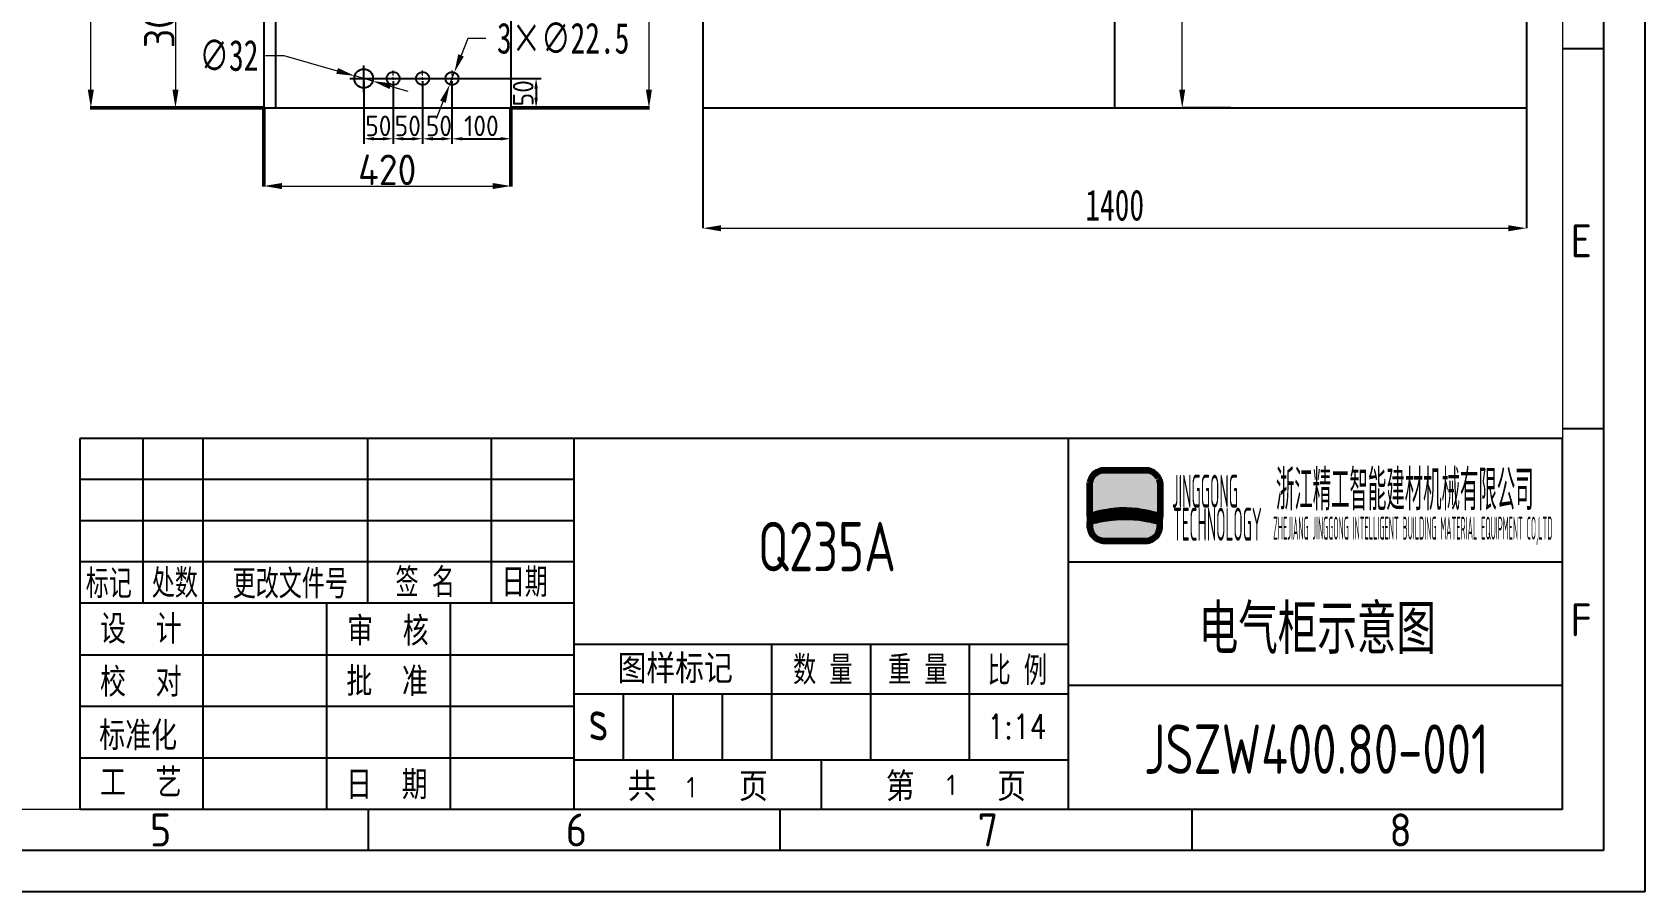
# Model space of a CAD drawing. Header units: millimetres. Extents: x 11314 to 23260, y 1528 to 5686.
# Drawn here: x 15198 to 17939, y 1528 to 2988 of the extents above; entities that cross this region are included whole.
import ezdxf
from ezdxf.enums import TextEntityAlignment as Align

# ---------------------------------------------------------------- set-up
doc = ezdxf.new("R2010")
doc.units = ezdxf.units.MM
doc.linetypes.add('DASHED', pattern=[0.75, 0.5, -0.25])
for name, color, linetype in [('1', 14, 'Continuous'), ('5', 3, 'Continuous'), ('RAHM5', 7, 'Continuous')]:
    doc.layers.add(name, color=color, linetype=linetype)
for name, color, linetype, lineweight in [('AM_0', 7, 'Continuous', 50), ('AM_5', 3, 'Continuous', 25), ('AM_BOR', 7, 'Continuous', 50)]:
    doc.layers.add(name, color=color, linetype=linetype, lineweight=lineweight)
doc.styles.add('HZ', font='txt.shx', dxfattribs={"bigfont": 'hztxt'})
doc.styles.add('HZTXT', font='GENISO', dxfattribs={"bigfont": 'HZTXT'})
doc.styles.add('KT64F', font='GENISO', dxfattribs={"bigfont": 'KT64F'})
doc.styles.add('SLDTEXTSTYLE21', font='TXT', dxfattribs={"width": 0.7})
doc.styles.get("Standard").update_dxf_attribs({"font": 'ISOCP.SHX', "bigfont": 'gbcbig.shx'})
doc.dimstyles.new('AM_GB', dxfattribs={"dimtxt": 3.5, "dimasz": 3.5, "dimexe": 1, "dimexo": 1, "dimgap": 1.5, "dimtad": 1, "dimdsep": 46, "dimtxsty": 'Standard', "dimcen": 0, "dimclrd": 256, "dimclre": 256, "dimclrt": 2, "dimadec": 0, "dimazin": 2, "dimtp": 0.1, "dimtm": 0.1, "dimtfac": 0.71, "dimtdec": 3, "dimtmove": 0, "dimatfit": 3, "dimfxl": 1, "dimlwd": -1, "dimlwe": -1, "dimarcsym": 0})
doc.dimstyles.new('ISO-25$0', dxfattribs={"dimtxt": 2.5, "dimasz": 2.5, "dimexe": 1.25, "dimexo": 0.625, "dimtad": 1, "dimtxsty": 'Standard', "dimcen": 2.5, "dimadec": 0, "dimazin": 0, "dimtfac": 1, "dimtmove": 0, "dimatfit": 3, "dimfxl": 1, "dimarcsym": 0})
doc.dimstyles.new('SLDDIMSTYLE1', dxfattribs={"dimtxt": 52.5, "dimasz": 61.2, "dimexe": 0, "dimexo": 0.0625, "dimgap": 13.125, "dimtad": 0, "dimtih": 1, "dimtoh": 1, "dimdec": 3, "dimrnd": 1e-09, "dimzin": 12, "dimdsep": 46, "dimtxsty": 'SLDTEXTSTYLE21', "dimsah": 1, "dimcen": 0, "dimadec": 0, "dimazin": 3, "dimtfac": 1, "dimtdec": 3, "dimtmove": 0, "dimatfit": 3, "dimfxl": 1, "dimfrac": 2, "dimtolj": 1, "dimtzin": 12, "dimarcsym": 0})
doc.dimstyles.new('SLDDIMSTYLE3', dxfattribs={"dimtxt": 52.5, "dimasz": 61.2, "dimexe": 0, "dimexo": 0.0625, "dimgap": 13.125, "dimtad": 1, "dimdec": 3, "dimrnd": 1e-09, "dimzin": 12, "dimdsep": 46, "dimtxsty": 'SLDTEXTSTYLE21', "dimsah": 1, "dimcen": 0.09, "dimadec": 0, "dimazin": 3, "dimtfac": 1, "dimtdec": 3, "dimtofl": 0, "dimtmove": 0, "dimatfit": 3, "dimfxl": 1, "dimfrac": 2, "dimtolj": 1, "dimtzin": 12, "dimarcsym": 0})

# ---------------------------------------------------------------- blocks, each defined once
blk = doc.blocks.new('ZNJJ3')
at = {"lineweight": 100}
h = blk.add_hatch(color=256, dxfattribs=at)
h.dxf.hatch_style = 1
h.set_gradient(color1=(44, 181, 231), color2=(53, 62, 159), rotation=270)
h.paths.add_polyline_path([(-48.84, 39.48), (-48.88, 39.71), (-48.9, 39.87), (-48.95, 40.01), (-49.01, 40.16), (-49.07, 40.29), (-49.18, 40.44), (-49.28, 40.55), (-49.42, 40.7), (-49.55, 40.81), (-49.65, 40.86), (-49.73, 40.93), (-49.8, 40.97), (-49.86, 41.01), (-49.92, 41.03), (-50.01, 41.07), (-50.09, 41.09), (-50.25, 41.13), (-55.91, 41.13), (-56.04, 41.1), (-56.24, 41.04), (-56.44, 40.94), (-56.62, 40.85), (-56.81, 40.69), (-57.01, 40.46), (-57.17, 40.21), (-57.3, 39.91), (-57.37, 39.65), (-57.37, 35.53), (-57.17, 35.61), (-56.79, 35.72), (-56.42, 35.82), (-56.01, 35.93), (-55.56, 36.01), (-55.22, 36.08), (-54.81, 36.15), (-54.22, 36.21), (-53.67, 36.26), (-52.94, 36.26), (-52.29, 36.23), (-51.64, 36.16), (-51.08, 36.06), (-50.55, 35.97), (-49.91, 35.82), (-49.33, 35.67), (-48.84, 35.52)])
h = blk.add_hatch(color=7, dxfattribs=at)
h.dxf.hatch_style = 1
h.paths.add_polyline_path([(-56.01, 35.95), (-56.28, 35.87), (-56.51, 35.81), (-56.8, 35.73), (-56.99, 35.68), (-57.18, 35.62), (-57.37, 35.54), (-57.37, 34.91), (-57.19, 34.97), (-57.06, 35), (-56.96, 35.03), (-56.84, 35.05), (-56.58, 35.12), (-56.32, 35.17), (-56.27, 35.18), (-56.12, 35.22), (-56.09, 35.23), (-55.87, 35.27), (-55.78, 35.28), (-55.59, 35.31), (-55.44, 35.33), (-55.37, 35.34), (-55.17, 35.37), (-54.92, 35.41), (-54.61, 35.44), (-54.51, 35.45), (-54.21, 35.47), (-54, 35.49), (-53.83, 35.5), (-53.66, 35.51), (-52.74, 35.51), (-52.54, 35.51), (-51.98, 35.48), (-51.68, 35.45), (-51.62, 35.45), (-51.33, 35.41), (-51.08, 35.37), (-50.85, 35.34), (-50.63, 35.31), (-50.45, 35.28), (-50.27, 35.26), (-50.12, 35.22), (-49.96, 35.19), (-49.82, 35.15), (-49.62, 35.11), (-49.42, 35.06), (-49.37, 35.05), (-49.26, 35.02), (-49.16, 35), (-49.06, 34.97), (-48.95, 34.94), (-48.85, 34.9), (-48.84, 35.53), (-49.33, 35.69), (-49.7, 35.78), (-49.98, 35.85), (-50.51, 35.98), (-50.75, 36.02), (-51.32, 36.12), (-51.7, 36.18), (-52.3, 36.24), (-52.98, 36.27), (-53.71, 36.27), (-54.51, 36.19), (-54.87, 36.15), (-55.22, 36.09), (-55.65, 36.01)])
at = {"lineweight": 100, "true_color": 0x26af0d}
h = blk.add_hatch(color=84, dxfattribs=at)
h.dxf.hatch_style = 1
h.paths.add_polyline_path([(-53.66, 35.51), (-54, 35.49), (-54.24, 35.47), (-54.61, 35.44), (-54.92, 35.41), (-55.17, 35.37), (-55.39, 35.34), (-55.59, 35.31), (-55.78, 35.28), (-55.95, 35.25), (-56.12, 35.22), (-56.27, 35.18), (-56.44, 35.14), (-56.58, 35.11), (-56.71, 35.08), (-56.84, 35.05), (-56.96, 35.03), (-57.06, 35), (-57.19, 34.97), (-57.37, 34.91), (-57.37, 34.16), (-57.26, 33.68), (-57.05, 33.34), (-56.85, 33.12), (-56.63, 32.93), (-56.38, 32.79), (-56.08, 32.68), (-55.76, 32.61), (-50.37, 32.61), (-50.04, 32.69), (-49.85, 32.78), (-49.66, 32.88), (-49.52, 32.99), (-49.37, 33.13), (-49.24, 33.26), (-49.15, 33.38), (-49.07, 33.54), (-48.99, 33.68), (-48.93, 33.88), (-48.89, 34.01), (-48.87, 34.19), (-48.85, 34.9), (-48.95, 34.94), (-49.06, 34.97), (-49.16, 35), (-49.26, 35.02), (-49.37, 35.05), (-49.48, 35.07), (-49.55, 35.09), (-49.68, 35.12), (-49.82, 35.15), (-49.96, 35.19), (-50.12, 35.22), (-50.27, 35.26), (-50.45, 35.28), (-50.63, 35.31), (-50.85, 35.34), (-51.08, 35.37), (-51.33, 35.41), (-51.62, 35.45), (-51.98, 35.48), (-52.54, 35.51)])
at = {"color": 3}
for p, q in [((-172.3, 25.03), (-172.3, 45.03)), ((-165, 24.81), (-165, 45.03)), ((-145, 25.03), (-145, 45.03)), ((-130, 25.03), (-130, 45.03)), ((-120, 40.03), (-180, 40.03)), ((-120, 35.03), (-180, 35.03)), ((-120, 30.03), (-180, 30.03)), ((-60, 30.03), (0, 30.03)), ((-120, 25.03), (-180, 25.03)), ((-165, 0), (-165, 24.81)), ((-150, 0), (-150, 25.03)), ((-135, 0), (-135, 25.03)), ((-165, 0), (-165, 20.03)), ((-96, 20.03), (-96, 6.03)), ((-96, 20.03), (-96, 6.03)), ((-84, 20.03), (-84, 6.03)), ((-84, 20.03), (-84, 6.03)), ((-72, 20.03), (-72, 6.03)), ((-180, 18.77), (-120, 18.77)), ((-120, 14.03), (-60, 14.03)), ((-114, 14.03), (-114, 6.03)), ((-108, 14.03), (-108, 6.03)), ((-102, 14.03), (-102, 6.03)), ((0, 15.03), (-60, 15.03)), ((-180, 12.52), (-120, 12.52)), ((-180, 6.26), (-120, 6.26)), ((-120, 6.03), (-60, 6.03)), ((-90, 6.03), (-90, 0))]:
    blk.add_line(p, q, dxfattribs=at)
for p, q in [((-120, 45.03), (-120, 0)), ((-60, 45.03), (-60, 0)), ((-120, 25.03), (-180, 25.03)), ((-120, 20.03), (-60, 20.03)), ((-120, 20.03), (-60, 20.03)), ((-72, 20.03), (-72, 6.03))]:
    blk.add_line(p, q)
at = {"lineweight": 100}
blk.add_lwpolyline([(-57.37, 39.66), (-57.3, 39.93), (-57.18, 40.23), (-57.01, 40.48), (-56.82, 40.71), (-56.62, 40.86), (-56.45, 40.95), (-56.25, 41.05), (-56.05, 41.12), (-55.92, 41.15), (-50.26, 41.15), (-50.09, 41.1), (-50.02, 41.09), (-49.93, 41.05), (-49.86, 41.02), (-49.81, 40.99), (-49.73, 40.95), (-49.65, 40.88), (-49.56, 40.82), (-49.43, 40.72), (-49.28, 40.56), (-49.18, 40.46), (-49.08, 40.31), (-49.01, 40.17), (-48.96, 40.03), (-48.91, 39.88), (-48.88, 39.72), (-48.84, 39.5), (-48.84, 35.53), (-49.33, 35.69), (-49.91, 35.84), (-50.56, 35.99), (-51.09, 36.08), (-51.65, 36.18), (-52.3, 36.24), (-52.94, 36.27), (-53.67, 36.27), (-54.22, 36.22), (-54.81, 36.16), (-55.22, 36.09), (-55.57, 36.03), (-56.01, 35.95), (-56.43, 35.83), (-56.8, 35.73), (-57.18, 35.62), (-57.37, 35.54), (-57.37, 39.66)], dxfattribs=at)
for points in [[(-57.37, 35.54), (-57.37, 34.91), (-57.06, 35), (-56.84, 35.05), (-56.58, 35.12), (-56.32, 35.17), (-56.09, 35.23), (-55.87, 35.27), (-55.65, 35.3), (-55.44, 35.33), (-55.26, 35.36), (-55.05, 35.39), (-54.71, 35.43), (-54.51, 35.45), (-54.21, 35.47), (-53.83, 35.5), (-53.66, 35.51), (-52.74, 35.51), (-52.45, 35.5), (-52.21, 35.49), (-51.98, 35.48), (-51.68, 35.45), (-51.33, 35.41), (-51.08, 35.37), (-50.85, 35.34), (-50.63, 35.31), (-50.45, 35.28), (-50.27, 35.24), (-50.09, 35.22), (-49.82, 35.15), (-49.62, 35.11), (-49.42, 35.06), (-49.16, 35), (-48.85, 34.9), (-48.84, 35.53), (-49.33, 35.69), (-49.7, 35.78), (-49.98, 35.85), (-50.51, 35.98), (-50.75, 36.02), (-51.32, 36.12), (-51.7, 36.18), (-52.3, 36.24), (-52.98, 36.27), (-53.71, 36.27), (-54.51, 36.19), (-54.87, 36.15), (-55.22, 36.09), (-55.65, 36.01), (-56.01, 35.95), (-56.28, 35.87), (-56.51, 35.81), (-56.8, 35.73), (-56.99, 35.68), (-57.18, 35.62), (-57.37, 35.54)], [(-57.37, 34.91), (-57.37, 34.16), (-57.26, 33.68), (-57.05, 33.34), (-56.85, 33.12), (-56.63, 32.93), (-56.38, 32.79), (-56.08, 32.68), (-55.76, 32.61), (-50.37, 32.61), (-50.04, 32.69), (-49.85, 32.78), (-49.66, 32.88), (-49.52, 32.99), (-49.37, 33.13), (-49.24, 33.26), (-49.15, 33.38), (-49.07, 33.54), (-48.99, 33.68), (-48.93, 33.88), (-48.89, 34.01), (-48.87, 34.19), (-48.85, 34.9), (-48.95, 34.94), (-49.06, 34.97), (-49.16, 35), (-49.26, 35.02), (-49.37, 35.05), (-49.48, 35.07), (-49.55, 35.09), (-49.68, 35.12), (-49.82, 35.15), (-49.82, 35.15), (-49.96, 35.19), (-50.12, 35.22), (-50.27, 35.26), (-50.45, 35.28), (-50.63, 35.31), (-50.85, 35.34), (-51.08, 35.37), (-51.33, 35.41), (-51.62, 35.45), (-51.98, 35.48), (-52.54, 35.51), (-53.66, 35.51), (-54, 35.49), (-54.24, 35.47), (-54.61, 35.44), (-54.92, 35.41), (-55.17, 35.37), (-55.39, 35.34), (-55.59, 35.31), (-55.78, 35.28), (-55.95, 35.25), (-56.12, 35.22), (-56.27, 35.18), (-56.44, 35.14), (-56.58, 35.11), (-56.71, 35.08), (-56.84, 35.05), (-56.96, 35.03), (-57.06, 35), (-57.19, 34.97), (-57.37, 34.91), (-57.37, 34.16)]]:
    blk.add_lwpolyline(points, close=True, dxfattribs=at)
at = {"layer": '1', "color": 50, "linetype": 'Continuous'}
for p, q in [((-180, 45.03), (-180, 0)), ((0, 45.03), (-180, 45.03)), ((0, 45.03), (0, 0)), ((0, 0), (-180, 0))]:
    blk.add_line(p, q, dxfattribs=at)
at = {"layer": '1', "color": 3, "linetype": 'Continuous'}
blk.add_line((-60, 45.03), (-60, 0), dxfattribs=at)
at = {"color": 3}
for s, height, style, width, p in [('浙江精工智能建材机械有限公司', 4.9, 'KT64F', 0.48, (-34.77, 36.3)), ('标记', 3.5, 'HZTXT', 0.8, (-179.27, 25.63)), ('处数', 3.5, 'HZTXT', 0.8, (-171.25, 25.68)), ('更改文件号', 3.5, 'HZTXT', 0.8, (-161.43, 25.6)), ('签 名', 3.5, 'HZTXT', 0.8, (-141.65, 25.79)), ('日期', 3.5, 'HZTXT', 0.8, (-128.77, 25.79)), ('设  计', 3.5, 'HZTXT', 0.9, (-177.53, 20.12)), ('审  核', 3.5, 'HZTXT', 0.9, (-147.53, 19.88)), ('批  准', 3.5, 'HZTXT', 0.9, (-147.63, 13.76)), ('数 量', 3.5, 'HZTXT', 0.8, (-93.39, 15.16)), ('重 量', 3.5, 'HZTXT', 0.8, (-81.86, 15.16)), ('比 例', 3.5, 'HZTXT', 0.8, (-69.77, 15.08)), ('校  对', 3.5, 'HZTXT', 0.9, (-177.53, 13.68)), ('s', 5, 'HZTXT', 0.8, (-118.24, 8.37)), ('标准化', 3.5, 'HZTXT', 0.9, (-177.63, 7.18)), ('工  艺 ', 3.5, 'HZTXT', 0.9, (-177.53, 1.48)), ('日  期', 3.5, 'HZTXT', 0.9, (-147.65, 1.22))]:
    blk.add_text(s, height=height, dxfattribs=dict(at, style=style, width=width)).set_placement(p)
at = {"color": 3, "style": 'HZTXT'}
for s, p in [('图样标记', (-114.7, 15.3)), ('共     页', (-113.46, 1)), ('第     页', (-82.13, 1))]:
    blk.add_text(s, height=3.5, dxfattribs=at).set_placement(p)
at = {"color": 3, "style": 'HZ', "width": 0.8}
for tag, height, p in [('GEN-TITLE-NOT', 3, (-90.23, 8.52)), ('GEN-TITLE-NOT1', 3, (-78.26, 8.75)), ('GEN-TITLE-SCA', 3, (-66.21, 8.54)), ('GEN-TITLE-DAT', 2.5, (-127.94, 1.55))]:
    blk.add_attdef(tag, text='', height=height, dxfattribs=at).set_placement(p, align=Align.CENTER)
at = {"layer": '5', "style": 'KT64F'}
for s, height, width, p in [('JINGGONG', 4, 0.368, (-43.38, 38.62)), ('TECHNOLOGY', 4, 0.368, (-41.87, 34.61)), ('ZHEJIANG JINGGONG INTELLIGENT BUILDING MATERIAL EQUIPMENT CO,LTD', 2.8, 0.268, (-18.16, 33.81))]:
    blk.add_text(s, height=height, dxfattribs=dict(at, width=width)).set_placement(p, align=Align.MIDDLE)
at = {"layer": 'RAHM5', "color": 3, "style": 'HZTXT', "width": 0.8}
for tag, p in [('GEN-TITLE-MAT1{11.50}', (-89.28, 31.9)), ('GEN-TITLE-DES1{8.70}', (-29.74, 22.21)), ('GEN-TITLE-DES2{8.70}', (-29.86, 7.32))]:
    blk.add_attdef(tag, text='', height=6, dxfattribs=at).set_placement(p, align=Align.MIDDLE)
blk = doc.blocks.new('JG-A3')
at = {"layer": 'AM_BOR', "color": 1, "lineweight": 25}
for p, q in [((420, 297), (420, 0)), ((415, 292), (415, 5)), ((415, 102.33), (410, 102.33)), ((415, 56.17), (410, 56.17)), ((265, 10), (265, 5)), ((315, 10), (315, 5)), ((365, 10), (365, 5)), ((415, 5), (15, 5)), ((420, 0), (0, 0))]:
    blk.add_line(p, q, dxfattribs=at)
at = {"layer": 'AM_BOR', "color": 50, "lineweight": 20}
for p, q in [((410, 287), (410, 10)), ((410, 10), (20, 10))]:
    blk.add_line(p, q, dxfattribs=at)
at = {"layer": 'AM_BOR', "color": 1, "lineweight": 25}
for s, p in [('E', (411, 77)), ('F', (411, 31)), ('5', (238.5, 5.5)), ('6', (289, 5.5)), ('7', (339, 5.5)), ('8', (389, 5.5))]:
    blk.add_text(s, height=4, dxfattribs=at).set_placement(p)
blk = doc.blocks.new('*D128')
at = {"layer": 'AM_0', "color": 3, "linetype": 'ByBlock', "transparency": 16777216}
for p, q in [((15713.1, 3889.7), (15296.8, 3889.7)), ((15540.6, 2859.7), (15296.8, 2859.7))]:
    blk.add_line(p, q, dxfattribs=at)
at = {"layer": 'AM_0', "color": 3, "linetype": 'ByBlock', "lineweight": 0, "transparency": 16777216}
blk.add_line((15297.8, 2890.7), (15297.8, 3858.7), dxfattribs=at)
at = {"layer": 'AM_0', "color": 3, "lineweight": -2, "transparency": 16777216}
for points in [[(15292.6, 3858.7), (15302.9, 3858.7), (15297.8, 3889.7)], [(15292.6, 2890.7), (15302.9, 2890.7), (15297.8, 2859.7)]]:
    blk.add_solid(points, dxfattribs=at)
at = {"layer": 'Defpoints', "color": 0, "lineweight": -2, "transparency": 16777216}
for p in [(15297.8, 3889.7), (15714.1, 3889.7), (15541.6, 2859.7)]:
    blk.add_point(p, dxfattribs=at)
at = {"layer": 'AM_0', "color": 2, "lineweight": -2, "transparency": 16777216, "insert": (15244.3, 3374.7), "char_height": 52, "attachment_point": 2, "rotation": 90}
blk.add_mtext('1030', dxfattribs=at)
blk = doc.blocks.new('*D132')
at = {"layer": 'AM_0', "color": 3, "linetype": 'ByBlock', "transparency": 16777216}
for p, q in [((15658.6, 3159.7), (15440.6, 3159.7)), ((15590.6, 2859.7), (15440.6, 2859.7))]:
    blk.add_line(p, q, dxfattribs=at)
at = {"layer": 'AM_0', "color": 3, "linetype": 'ByBlock', "lineweight": 0, "transparency": 16777216}
blk.add_line((15441.6, 3128.7), (15441.6, 2890.7), dxfattribs=at)
at = {"layer": 'AM_0', "color": 3, "lineweight": -2, "transparency": 16777216}
for points in [[(15436.5, 3128.7), (15446.8, 3128.7), (15441.6, 3159.7)], [(15436.5, 2890.7), (15446.8, 2890.7), (15441.6, 2859.7)]]:
    blk.add_solid(points, dxfattribs=at)
at = {"layer": 'Defpoints', "color": 0, "lineweight": -2, "transparency": 16777216}
for p in [(15659.6, 3159.7), (15441.6, 2859.7), (15591.6, 2859.7)]:
    blk.add_point(p, dxfattribs=at)
at = {"layer": 'AM_0', "color": 2, "lineweight": -2, "transparency": 16777216, "insert": (15388.1, 3009.7), "char_height": 52, "attachment_point": 2, "rotation": 90}
blk.add_mtext('300', dxfattribs=at)
blk = doc.blocks.new('*D133')
at = {"layer": 'AM_0', "color": 3, "linetype": 'ByBlock', "transparency": 16777216}
for p, q in [((16012.6, 4359.7), (16247.4, 4359.7)), ((16012.6, 2859.7), (16247.4, 2859.7))]:
    blk.add_line(p, q, dxfattribs=at)
at = {"layer": 'AM_0', "color": 3, "linetype": 'ByBlock', "lineweight": 0, "transparency": 16777216}
blk.add_line((16246.4, 4328.7), (16246.4, 2890.7), dxfattribs=at)
at = {"layer": 'AM_0', "color": 3, "lineweight": -2, "transparency": 16777216}
for points in [[(16241.2, 4328.7), (16251.5, 4328.7), (16246.4, 4359.7)], [(16241.2, 2890.7), (16251.5, 2890.7), (16246.4, 2859.7)]]:
    blk.add_solid(points, dxfattribs=at)
at = {"layer": 'Defpoints', "color": 0, "lineweight": -2, "transparency": 16777216}
for p in [(16011.6, 4359.7), (16011.6, 2859.7), (16246.4, 2859.7)]:
    blk.add_point(p, dxfattribs=at)
at = {"layer": 'AM_0', "color": 2, "lineweight": -2, "transparency": 16777216, "insert": (16192.9, 3709.7), "char_height": 52, "attachment_point": 2, "rotation": 90}
blk.add_mtext('1500', dxfattribs=at)
blk = doc.blocks.new('*D134')
at = {"layer": 'AM_0', "color": 3, "linetype": 'ByBlock', "transparency": 16777216}
for p, q in [((15591.6, 2858.7), (15591.6, 2726)), ((16011.6, 2858.7), (16011.6, 2726))]:
    blk.add_line(p, q, dxfattribs=at)
at = {"layer": 'AM_0', "color": 3, "linetype": 'ByBlock', "lineweight": 0, "transparency": 16777216}
blk.add_line((15622.6, 2727), (15980.6, 2727), dxfattribs=at)
at = {"layer": 'AM_0', "color": 3, "lineweight": -2, "transparency": 16777216}
for points in [[(15622.6, 2732.1), (15622.6, 2721.8), (15591.6, 2727)], [(15980.6, 2732.1), (15980.6, 2721.8), (16011.6, 2727)]]:
    blk.add_solid(points, dxfattribs=at)
at = {"layer": 'Defpoints', "color": 0, "lineweight": -2, "transparency": 16777216}
for p in [(15591.6, 2859.7), (16011.6, 2859.7), (16011.6, 2727)]:
    blk.add_point(p, dxfattribs=at)
at = {"layer": 'AM_0', "color": 2, "lineweight": -2, "transparency": 16777216, "insert": (15801.6, 2780.5), "char_height": 52, "attachment_point": 2}
blk.add_mtext('420', dxfattribs=at)
blk = doc.blocks.new('*D140')
at = {"color": 3, "linetype": 'Continuous', "lineweight": -2, "transparency": 16777216}
for p, q in [((17260.5, 3989.7), (17152.8, 3989.7)), ((17235.3, 2859.7), (17152.8, 2859.7))]:
    blk.add_line(p, q, dxfattribs=at)
at = {"color": 3, "linetype": 'Continuous', "lineweight": 0, "transparency": 16777216}
blk.add_line((17152.8, 2890.7), (17152.8, 3958.7), dxfattribs=at)
at = {"color": 3, "linetype": 'Continuous', "lineweight": -2, "transparency": 16777216}
for points in [[(17147.6, 3958.7), (17157.9, 3958.7), (17152.8, 3989.7)], [(17147.6, 2890.7), (17157.9, 2890.7), (17152.8, 2859.7)]]:
    blk.add_solid(points, dxfattribs=at)
at = {"layer": 'Defpoints', "color": 0, "linetype": 'Continuous', "lineweight": -2, "transparency": 16777216}
for p in [(17152.8, 3989.7), (17260.5, 3989.7), (17235.4, 2859.7)]:
    blk.add_point(p, dxfattribs=at)
at = {"color": 2, "linetype": 'Continuous', "lineweight": -2, "transparency": 16777216, "insert": (17087.1, 3424.7), "char_height": 52.5, "attachment_point": 2, "rotation": 90, "style": 'SLDTEXTSTYLE21'}
blk.add_mtext('\\A1;1130', dxfattribs=at)
blk = doc.blocks.new('*D141')
at = {"color": 3, "linetype": 'Continuous', "lineweight": -2, "transparency": 16777216}
for p, q in [((16338, 2859.6), (16338, 2655.3)), ((17738, 2859.6), (17738, 2655.3))]:
    blk.add_line(p, q, dxfattribs=at)
at = {"color": 3, "linetype": 'Continuous', "lineweight": 0, "transparency": 16777216}
blk.add_line((16369, 2655.3), (17707, 2655.3), dxfattribs=at)
at = {"color": 3, "linetype": 'Continuous', "lineweight": -2, "transparency": 16777216}
for points in [[(16369, 2660.4), (16369, 2650.1), (16338, 2655.3)], [(17707, 2660.4), (17707, 2650.1), (17738, 2655.3)]]:
    blk.add_solid(points, dxfattribs=at)
at = {"layer": 'Defpoints', "color": 0, "linetype": 'Continuous', "lineweight": -2, "transparency": 16777216}
for p in [(16338, 2859.7), (17738, 2859.7), (17738, 2655.3)]:
    blk.add_point(p, dxfattribs=at)
at = {"color": 2, "linetype": 'Continuous', "lineweight": -2, "transparency": 16777216, "insert": (17038, 2720.9), "char_height": 52.5, "attachment_point": 2, "style": 'SLDTEXTSTYLE21'}
blk.add_mtext('\\A1;1400', dxfattribs=at)
blk = doc.blocks.new('SW_CENTERMARKSYMBOL_27')
at = {"color": 0, "linetype": 'Continuous', "lineweight": 0}
for p, q in [((-5, 0), (-13.75, 0)), ((0, 0), (-2.5, 0)), ((0, 5), (0, 13.75)), ((0, 0), (0, 2.5)), ((0, 0), (0, -2.5)), ((0, 0), (2.5, 0)), ((5, 0), (13.75, 0)), ((0, -5), (0, -13.75))]:
    blk.add_line(p, q, dxfattribs=at)
blk = doc.blocks.new('SW_CENTERMARKSYMBOL_28')
at = {"color": 0, "linetype": 'Continuous', "lineweight": 0}
for p, q in [((-5, 0), (-13.75, 0)), ((0, 0), (-2.5, 0)), ((0, 5), (0, 13.75)), ((0, 0), (0, 2.5)), ((0, 0), (0, -2.5)), ((0, 0), (2.5, 0)), ((5, 0), (13.75, 0)), ((0, -5), (0, -13.75))]:
    blk.add_line(p, q, dxfattribs=at)
blk = doc.blocks.new('SW_CENTERMARKSYMBOL_29')
at = {"color": 0, "linetype": 'Continuous', "lineweight": 0}
for p, q in [((-5, 0), (-13.75, 0)), ((0, 0), (-2.5, 0)), ((0, 5), (0, 13.75)), ((0, 0), (0, 2.5)), ((0, 0), (0, -2.5)), ((0, 0), (2.5, 0)), ((5, 0), (13.75, 0)), ((0, -5), (0, -13.75))]:
    blk.add_line(p, q, dxfattribs=at)
blk = doc.blocks.new('*D221')
at = {"color": 3, "linetype": 'Continuous', "lineweight": 0, "transparency": 16777216}
for p, q in [((15594.7, 2948.6), (15625.7, 2948.6)), ((15625.7, 2948.6), (15716.5, 2922.6)), ((15777, 2905.3), (15746.3, 2914.1)), ((15806.8, 2896.7), (15836.6, 2888.2))]:
    blk.add_line(p, q, dxfattribs=at)
at = {"color": 3, "linetype": 'Continuous', "lineweight": -2, "transparency": 16777216}
for points in [[(15717.9, 2927.6), (15715, 2917.7), (15746.3, 2914.1)], [(15808.2, 2901.7), (15805.4, 2891.8), (15777, 2905.3)]]:
    blk.add_solid(points, dxfattribs=at)
at = {"layer": 'Defpoints', "color": 0, "linetype": 'Continuous', "lineweight": -2, "transparency": 16777216}
for p in [(15746.3, 2914.1), (15777, 2905.3)]:
    blk.add_point(p, dxfattribs=at)
at = {"color": 2, "linetype": 'Continuous', "lineweight": -2, "transparency": 16777216, "insert": (15532.6, 2948.6), "char_height": 52.5, "attachment_point": 5, "style": 'SLDTEXTSTYLE21'}
blk.add_mtext('\\A1;∅32', dxfattribs=at)
blk = doc.blocks.new('*D222')
at = {"layer": 'AM_5', "lineweight": -2, "transparency": 16777216}
for p, q in [((15761.6, 2905.3), (15761.6, 2798.5)), ((15811.6, 2905.3), (15811.6, 2798.5)), ((15779.1, 2807.3), (15794.1, 2807.3))]:
    blk.add_line(p, q, dxfattribs=at)
for points in [[(15779.1, 2810.2), (15779.1, 2804.4), (15761.6, 2807.3)], [(15794.1, 2810.2), (15794.1, 2804.4), (15811.6, 2807.3)]]:
    blk.add_solid(points, dxfattribs=at)
at = {"layer": 'Defpoints', "color": 0, "lineweight": -2, "transparency": 16777216}
for p in [(15761.6, 2909.7), (15811.6, 2909.7), (15811.6, 2807.3)]:
    blk.add_point(p, dxfattribs=at)
at = {"layer": 'AM_5', "color": 2, "lineweight": -2, "transparency": 16777216, "insert": (15786.5, 2829.2), "char_height": 35, "attachment_point": 5}
blk.add_mtext('50', dxfattribs=at)
blk = doc.blocks.new('*D223')
at = {"layer": 'AM_5', "lineweight": -2, "transparency": 16777216}
for p, q in [((15811.6, 2905.3), (15811.6, 2798.5)), ((15861.6, 2905.3), (15861.6, 2798.5)), ((15829.1, 2807.3), (15844.1, 2807.3))]:
    blk.add_line(p, q, dxfattribs=at)
for points in [[(15829.1, 2810.2), (15829.1, 2804.4), (15811.6, 2807.3)], [(15844.1, 2810.2), (15844.1, 2804.4), (15861.6, 2807.3)]]:
    blk.add_solid(points, dxfattribs=at)
at = {"layer": 'Defpoints', "color": 0, "lineweight": -2, "transparency": 16777216}
for p in [(15811.6, 2909.7), (15861.6, 2909.7), (15861.6, 2807.3)]:
    blk.add_point(p, dxfattribs=at)
at = {"layer": 'AM_5', "color": 2, "lineweight": -2, "transparency": 16777216, "insert": (15836.5, 2829.2), "char_height": 35, "attachment_point": 5}
blk.add_mtext('50', dxfattribs=at)
blk = doc.blocks.new('*D224')
at = {"layer": 'AM_5', "lineweight": -2, "transparency": 16777216}
for p, q in [((15861.6, 2905.3), (15861.6, 2798.5)), ((15911.6, 2905.3), (15911.6, 2798.5)), ((15879.1, 2807.3), (15894.1, 2807.3))]:
    blk.add_line(p, q, dxfattribs=at)
for points in [[(15879.1, 2810.2), (15879.1, 2804.4), (15861.6, 2807.3)], [(15894.1, 2810.2), (15894.1, 2804.4), (15911.6, 2807.3)]]:
    blk.add_solid(points, dxfattribs=at)
at = {"layer": 'Defpoints', "color": 0, "lineweight": -2, "transparency": 16777216}
for p in [(15861.6, 2909.7), (15911.6, 2909.7), (15911.6, 2807.3)]:
    blk.add_point(p, dxfattribs=at)
at = {"layer": 'AM_5', "color": 2, "lineweight": -2, "transparency": 16777216, "insert": (15889.4, 2829.2), "char_height": 35, "attachment_point": 5}
blk.add_mtext('50', dxfattribs=at)
blk = doc.blocks.new('*D225')
at = {"layer": 'AM_5', "lineweight": -2, "transparency": 16777216}
for p, q in [((15911.6, 2905.3), (15911.6, 2798.5)), ((16011.6, 2905.3), (16011.6, 2798.5)), ((15929.1, 2807.3), (15994.1, 2807.3))]:
    blk.add_line(p, q, dxfattribs=at)
for points in [[(15929.1, 2810.2), (15929.1, 2804.4), (15911.6, 2807.3)], [(15994.1, 2810.2), (15994.1, 2804.4), (16011.6, 2807.3)]]:
    blk.add_solid(points, dxfattribs=at)
at = {"layer": 'Defpoints', "color": 0, "lineweight": -2, "transparency": 16777216}
for p in [(15911.6, 2909.7), (16011.6, 2909.7), (16011.6, 2807.3)]:
    blk.add_point(p, dxfattribs=at)
at = {"layer": 'AM_5', "color": 2, "lineweight": -2, "transparency": 16777216, "insert": (15961.6, 2829.2), "char_height": 35, "attachment_point": 5}
blk.add_mtext('100', dxfattribs=at)
blk = doc.blocks.new('*D226')
at = {"color": 3, "linetype": 'Continuous', "lineweight": 0, "transparency": 16777216}
for p, q in [((15938.3, 2977.9), (15927, 2949)), ((15969.3, 2977.9), (15938.3, 2977.9)), ((15907.6, 2899.2), (15915.7, 2920.2)), ((15896.3, 2870.3), (15885, 2841.4))]:
    blk.add_line(p, q, dxfattribs=at)
at = {"color": 3, "linetype": 'Continuous', "lineweight": -2, "transparency": 16777216}
for points in [[(15922.2, 2950.9), (15931.8, 2947.2), (15915.7, 2920.2)], [(15891.5, 2872.2), (15901.1, 2868.4), (15907.6, 2899.2)]]:
    blk.add_solid(points, dxfattribs=at)
at = {"layer": 'Defpoints', "color": 0, "linetype": 'Continuous', "lineweight": -2, "transparency": 16777216}
for p in [(15915.7, 2920.2), (15907.6, 2899.2)]:
    blk.add_point(p, dxfattribs=at)
at = {"color": 2, "linetype": 'Continuous', "lineweight": -2, "transparency": 16777216, "insert": (16100.6, 2977.9), "char_height": 52.5, "attachment_point": 5, "style": 'SLDTEXTSTYLE21'}
blk.add_mtext('\\A1;3{\\fSimSun|b0|i0|c134|p2;×}∅22.5', dxfattribs=at)
blk = doc.blocks.new('*D227')
at = {"layer": 'AM_5', "lineweight": -2, "transparency": 16777216}
for p, q in [((15766, 2909.7), (16063.3, 2909.7)), ((16054.6, 2892.2), (16054.6, 2877.2)), ((15766, 2859.7), (16063.3, 2859.7))]:
    blk.add_line(p, q, dxfattribs=at)
for points in [[(16051.6, 2892.2), (16057.5, 2892.2), (16054.6, 2909.7)], [(16051.6, 2877.2), (16057.5, 2877.2), (16054.6, 2859.7)]]:
    blk.add_solid(points, dxfattribs=at)
at = {"layer": 'Defpoints', "color": 0, "lineweight": -2, "transparency": 16777216}
for p in [(15761.6, 2909.7), (15761.6, 2859.7), (16054.6, 2859.7)]:
    blk.add_point(p, dxfattribs=at)
at = {"layer": 'AM_5', "color": 2, "lineweight": -2, "transparency": 16777216, "insert": (16032.7, 2884.7), "char_height": 35, "attachment_point": 5, "rotation": 90}
blk.add_mtext('50', dxfattribs=at)

msp = doc.modelspace()

# ---------------------------------------------------------------- linework, layer by layer
at = {"color": 7, "linetype": 'Continuous', "lineweight": -2}
for p, q in [((15591.6441, 4359.6746), (15591.6441, 2859.6746)), ((15611.6441, 4359.6746), (15611.6441, 2859.6746)), ((16011.6441, 4359.6746), (16011.6441, 2859.6746)), ((16338.0389, 4359.6746), (16338.0389, 2859.6746)), ((17038.0389, 2859.6746), (17038.0389, 4359.6746)), ((17738.0389, 4359.6746), (17738.0389, 2859.6746)), ((15591.6441, 2859.6746), (15611.6441, 2859.6746)), ((15611.6441, 2859.6746), (16011.6441, 2859.6746)), ((16338.0389, 2859.6746), (17038.0389, 2859.6746)), ((17038.0389, 2859.6746), (17738.0389, 2859.6746))]:
    msp.add_line(p, q, dxfattribs=at)
at = {"layer": 'AM_5', "color": 7, "lineweight": -2}
for p, q in [((15737.8964, 2909.6745), (15786.6831, 2909.6745)), ((15761.6441, 2886.7539), (15761.6441, 2932.0571))]:
    msp.add_line(p, q, dxfattribs=at)
for centre, radius in [((15761.6441, 2909.6745), 16), ((15811.6441, 2909.6745), 11.25), ((15861.6441, 2909.6745), 11.25), ((15911.6441, 2909.6745), 11.25)]:
    msp.add_circle(centre, radius, dxfattribs=at)

# ---------------------------------------------------------------- block references
at = {"lineweight": 0, "xscale": 14, "yscale": 14, "zscale": 14}
msp.add_blockref('JG-A3', (12058.9465, 1527.7504), dxfattribs=at)
at = {"xscale": 14, "yscale": 14, "zscale": 14}
msp.add_blockref('ZNJJ3', (17798.8422, 1667.7639), dxfattribs=at).add_auto_attribs({'GEN-TITLE-MAT1{11.50}': 'Q235A', 'GEN-TITLE-DES2{8.70}': 'JSZW400.80-001', 'GEN-TITLE-DES1{8.70}': '电气柜示意图', 'GEN-TITLE-SCA': '1:14'})
at = {"layer": 'AM_5', "color": 7, "lineweight": -2}
for name, p in [('SW_CENTERMARKSYMBOL_28', (15811.6441, 2909.6745)), ('SW_CENTERMARKSYMBOL_27', (15861.6441, 2909.6745)), ('SW_CENTERMARKSYMBOL_29', (15911.6441, 2909.6745))]:
    msp.add_blockref(name, p, dxfattribs=at)

# ---------------------------------------------------------------- texts
at = {"color": 3, "linetype": 'DASHED'}
for p in [(16752.3494, 1691.695), (16310.2187, 1687.7658)]:
    msp.add_text('1', height=35, dxfattribs=at).set_placement(p)

# ---------------------------------------------------------------- dimensions: what is measured, and where the dimension line sits
at = {"color": 7, "linetype": 'Continuous', "lineweight": -2}
dim = msp.add_linear_dim(base=(17152.7675, 3989.6746), p1=(17235.3879, 2859.6746), p2=(17260.5389, 3989.6746), angle=90, dimstyle='SLDDIMSTYLE3', override={"dimasz": 31, "dimclrd": 3, "dimclre": 3, "dimclrt": 2, "dimlwd": 0}, dxfattribs=at)
dim.commit()
dim.dimension.update_dxf_attribs({"geometry": '*D140', "text_midpoint": (17152.7675, 3424.6746), "dimtype": 160})
dim = msp.add_diameter_dim_2p(p1=(15907.5522, 2899.1951), p2=(15915.736, 2920.154), text='3{\\fSimSun|b0|i0|c134|p2;×}<>', dimstyle='SLDDIMSTYLE1', override={"dimasz": 31, "dimclrd": 3, "dimclre": 3, "dimclrt": 2, "dimlwd": 0}, dxfattribs=at)
dim.commit()
dim.dimension.update_dxf_attribs({"geometry": '*D226', "text_midpoint": (16100.5662, 2977.9074)})
dim = msp.add_diameter_dim_2p(p1=(15777.0249, 2905.2666), p2=(15746.2632, 2914.0824), dimstyle='SLDDIMSTYLE1', override={"dimasz": 31, "dimclrd": 3, "dimclre": 3, "dimclrt": 2, "dimlwd": 0}, dxfattribs=at)
dim.commit()
dim.dimension.update_dxf_attribs({"geometry": '*D221', "text_midpoint": (15532.589, 2948.6298), "dimtype": 163})
dim = msp.add_linear_dim(base=(17738.0389, 2655.2812), p1=(16338.0389, 2859.6746), p2=(17738.0389, 2859.6746), dimstyle='SLDDIMSTYLE3', override={"dimasz": 31, "dimclrd": 3, "dimclre": 3, "dimclrt": 2, "dimlwd": 0}, dxfattribs=at)
dim.commit()
dim.dimension.update_dxf_attribs({"geometry": '*D141', "text_midpoint": (17038.0389, 2655.2812), "dimtype": 160})
at = {"layer": 'AM_0', "lineweight": -2}
for base, p1, p2, picture, middle in [((16246.3527, 2859.6746), (16011.6441, 4359.6746), (16011.6441, 2859.6746), '*D133', (16246.3527, 3709.6746)), ((15297.7588, 3889.6746), (15541.6441, 2859.6746), (15714.1441, 3889.6746), '*D128', (15297.7588, 3374.6746)), ((15441.6441, 2859.6746), (15659.6441, 3159.6746), (15591.6441, 2859.6746), '*D132', (15441.6441, 3009.6746))]:
    dim = msp.add_linear_dim(base=base, p1=p1, p2=p2, angle=90, dimstyle='AM_GB', override={"dimtxt": 52, "dimasz": 31, "dimclrd": 3, "dimclre": 3, "dimlwd": 0}, dxfattribs=at)
    dim.commit()
    dim.dimension.update_dxf_attribs({"geometry": picture, "text_midpoint": middle, "dimtype": 160})
dim = msp.add_linear_dim(base=(16011.6441, 2726.9682), p1=(15591.6441, 2859.6746), p2=(16011.6441, 2859.6746), dimstyle='AM_GB', override={"dimtxt": 52, "dimasz": 31, "dimclrd": 3, "dimclre": 3, "dimlwd": 0}, dxfattribs=at)
dim.commit()
dim.dimension.update_dxf_attribs({"geometry": '*D134', "text_midpoint": (15801.6441, 2726.9682), "dimtype": 160})
at = {"layer": 'AM_5', "color": 7, "lineweight": -2}
for base, p1, p2, picture, middle in [((15811.6441, 2807.2847), (15761.6441, 2909.6745), (15811.6441, 2909.6745), '*D222', (15786.5413, 2807.2847)), ((15861.6441, 2807.2847), (15811.6441, 2909.6745), (15861.6441, 2909.6745), '*D223', (15836.4533, 2807.2847)), ((15911.6441, 2807.2847), (15861.6441, 2909.6745), (15911.6441, 2909.6745), '*D224', (15889.4301, 2807.2847)), ((16011.6441, 2807.2847), (15911.6441, 2909.6745), (16011.6441, 2909.6745), '*D225', (15961.6441, 2807.2847))]:
    dim = msp.add_linear_dim(base=base, p1=p1, p2=p2, dimstyle='ISO-25$0', override={"dimscale": 7, "dimtxt": 5, "dimclrd": 256, "dimclre": 256, "dimclrt": 2}, dxfattribs=at)
    dim.commit()
    dim.dimension.update_dxf_attribs({"geometry": picture, "text_midpoint": middle, "dimtype": 160})
dim = msp.add_linear_dim(base=(16054.5648, 2859.6746), p1=(15761.6441, 2909.6745), p2=(15761.6441, 2859.6746), angle=90, dimstyle='ISO-25$0', override={"dimscale": 7, "dimtxt": 5, "dimclrd": 256, "dimclre": 256, "dimclrt": 2}, dxfattribs=at)
dim.commit()
dim.dimension.update_dxf_attribs({"geometry": '*D227', "text_midpoint": (16054.5648, 2884.6746), "dimtype": 160})

doc.saveas('drawing.dxf')
